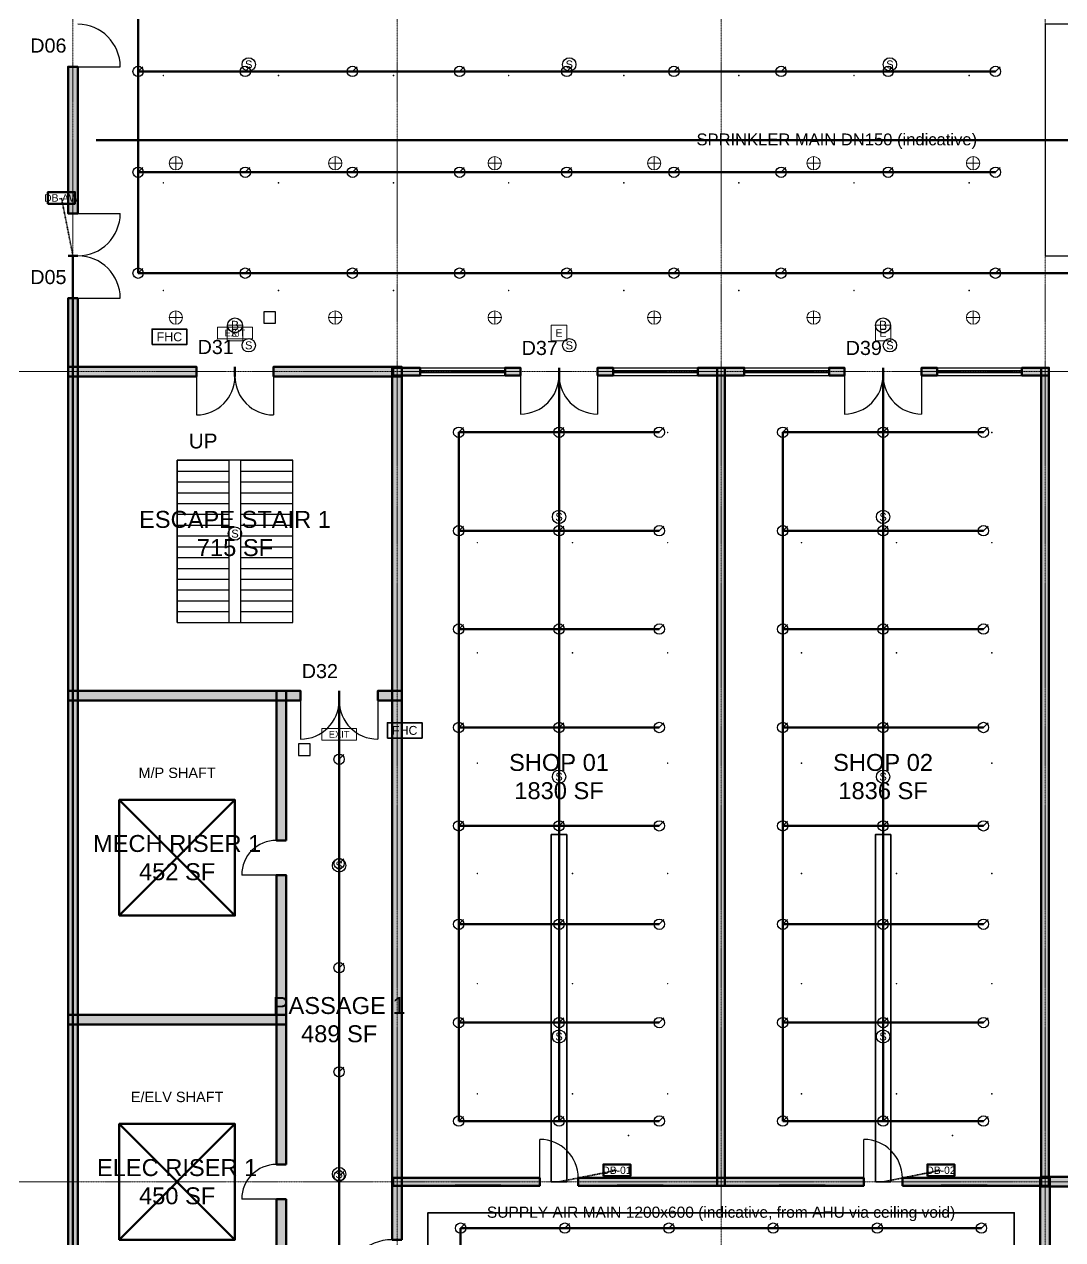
# Model space of a CAD drawing. Header units: inches. Extents: x -108 to 4832, y -12 to 3555.
# Drawn here: x 824 to 1884, y 720 to 1961 of the extents above; entities that cross this region are included whole.
import ezdxf
from ezdxf.enums import TextEntityAlignment as Align

# ---------------------------------------------------------------- set-up
doc = ezdxf.new("R2010")
doc.units = ezdxf.units.IN
doc.header["$LTSCALE"] = 0.03937
doc.header["$MEASUREMENT"] = 0
doc.linetypes.add('CENTER', pattern=[5.08, 3.175, -0.635, 0.635, -0.635])
doc.linetypes.add('DASHED', pattern=[1.524, 1.27, -0.254])
for name, color, linetype, lineweight in [('A-ANNO-SYMB', 2, 'Continuous', 18), ('A-AREA-IDEN', 2, 'Continuous', 18), ('A-DOOR', 3, 'Continuous', 25), ('A-FLOR-OTLN', 253, 'Continuous', 25), ('A-FLOR-STRS', 252, 'Continuous', 25), ('A-GLAZ', 4, 'Continuous', 25), ('A-WALL', 7, 'Continuous', 50), ('A-WALL-PATT', 8, 'Continuous', 9), ('E-ANNO-TEXT', 52, 'Continuous', 18), ('E-DB', 6, 'Continuous', 50), ('E-FALM', 230, 'Continuous', 25), ('E-LITE', 2, 'Continuous', 18), ('E-LITE-EMER', 40, 'Continuous', 18), ('E-TRAY', 210, 'DASHED', 35), ('FP-ANNO-TEXT', 14, 'Continuous', 18), ('FP-HOSE', 20, 'Continuous', 35), ('FP-SPRK-HEAD', 1, 'Continuous', 25), ('FP-SPRK-PIPE', 12, 'Continuous', 50), ('M-ANNO-TEXT', 150, 'Continuous', 18), ('M-HVAC-EQPT', 30, 'Continuous', 50), ('M-HVAC-RCG', 3, 'Continuous', 18), ('M-HVAC-SAD', 5, 'Continuous', 35), ('M-HVAC-SCD', 4, 'Continuous', 18), ('S-GRID', 1, 'CENTER', 13)]:
    doc.layers.add(name, color=color, linetype=linetype, lineweight=lineweight)
doc.styles.add('NCS-ARIAL', font='arial.ttf')

msp = doc.modelspace()

# ---------------------------------------------------------------- hatches: boundary and pattern name
at = {"layer": 'A-WALL-PATT'}
for points in [[(878.93701, 1767.71654), (878.93701, 1917.32283), (869.09449, 1917.32283), (869.09449, 1767.71654)], [(878.93701, 609.25197), (878.93701, 1681.10236), (869.09449, 1681.10236), (869.09449, 609.25197)], [(869.09449, 1601.37795), (1000, 1601.37795), (1000, 1611.22047), (869.09449, 1611.22047)], [(1078.74016, 1601.37795), (1209.64567, 1601.37795), (1209.64567, 1611.22047), (1078.74016, 1611.22047)], [(1209.64567, 720.47244), (1209.64567, 1611.22047), (1199.80315, 1611.22047), (1199.80315, 720.47244)], [(1200.7874, 1602.3622), (1228.34646, 1602.3622), (1228.34646, 1610.23622), (1200.7874, 1610.23622)], [(1314.96063, 1602.3622), (1330.70866, 1602.3622), (1330.70866, 1610.23622), (1314.96063, 1610.23622)], [(1409.44882, 1602.3622), (1425.19685, 1602.3622), (1425.19685, 1610.23622), (1409.44882, 1610.23622)], [(1511.81102, 1602.3622), (1559.05512, 1602.3622), (1559.05512, 1610.23622), (1511.81102, 1610.23622)], [(1539.37008, 775.59055), (1539.37008, 1610.23622), (1531.49606, 1610.23622), (1531.49606, 775.59055)], [(1645.66929, 1602.3622), (1661.41732, 1602.3622), (1661.41732, 1610.23622), (1645.66929, 1610.23622)], [(1740.15748, 1602.3622), (1755.90551, 1602.3622), (1755.90551, 1610.23622), (1740.15748, 1610.23622)], [(1842.51969, 1602.3622), (1870.07874, 1602.3622), (1870.07874, 1610.23622), (1842.51969, 1610.23622)], [(1870.07874, 775.59055), (1870.07874, 1610.23622), (1862.20472, 1610.23622), (1862.20472, 775.59055)], [(869.09449, 1270.66929), (1106.29921, 1270.66929), (1106.29921, 1280.51181), (869.09449, 1280.51181)], [(1091.53543, 1127.95276), (1091.53543, 1280.51181), (1081.69291, 1280.51181), (1081.69291, 1127.95276)], [(1185.03937, 1270.66929), (1209.64567, 1270.66929), (1209.64567, 1280.51181), (1185.03937, 1280.51181)], [(1091.53543, 797.24409), (1091.53543, 1092.51969), (1081.69291, 1092.51969), (1081.69291, 797.24409)], [(869.09449, 939.96063), (1091.53543, 939.96063), (1091.53543, 949.80315), (869.09449, 949.80315)], [(1200.7874, 775.59055), (1350.3937, 775.59055), (1350.3937, 783.46457), (1200.7874, 783.46457)], [(1389.76378, 775.59055), (1681.10236, 775.59055), (1681.10236, 783.46457), (1389.76378, 783.46457)], [(1720.47244, 775.59055), (1870.07874, 775.59055), (1870.07874, 783.46457), (1720.47244, 783.46457)], [(1861.22047, 774.6063), (1901.5748, 774.6063), (1901.5748, 784.44882), (1861.22047, 784.44882)], [(1871.06299, 609.25197), (1871.06299, 784.44882), (1861.22047, 784.44882), (1861.22047, 609.25197)], [(1091.53543, 609.25197), (1091.53543, 761.81102), (1081.69291, 761.81102), (1081.69291, 609.25197)]]:
    msp.add_hatch(color=256, dxfattribs=at).paths.add_polyline_path(points)

# ---------------------------------------------------------------- linework, layer by layer
at = {"layer": 'A-DOOR'}
for p, q in [((878.93701, 1917.32283), (922.24409, 1917.32283)), ((878.93701, 1767.71654), (922.24409, 1767.71654)), ((878.93701, 1681.10236), (922.24409, 1681.10236)), ((1000, 1601.37795), (1000, 1562.00787)), ((1078.74016, 1601.37795), (1078.74016, 1562.00787)), ((1330.70866, 1602.3622), (1330.70866, 1562.99213)), ((1409.44882, 1602.3622), (1409.44882, 1562.99213)), ((1661.41732, 1602.3622), (1661.41732, 1562.99213)), ((1740.15748, 1602.3622), (1740.15748, 1562.99213)), ((1106.29921, 1270.66929), (1106.29921, 1231.29921)), ((1185.03937, 1270.66929), (1185.03937, 1231.29921)), ((1081.69291, 1092.51969), (1046.25984, 1092.51969)), ((1350.3937, 783.46457), (1350.3937, 822.83465)), ((1681.10236, 783.46457), (1681.10236, 822.83465)), ((1081.69291, 761.81102), (1046.25984, 761.81102))]:
    msp.add_line(p, q, dxfattribs=at)
for centre, radius, start, end in [((878.93701, 1917.32283), 43.30709, 0, 90), ((878.93701, 1767.71654), 43.30709, -90, 0), ((878.93701, 1681.10236), 43.30709, 0, 90), ((1000, 1601.37795), 39.37008, -90, 0), ((1078.74016, 1601.37795), 39.37008, 180, -90), ((1330.70866, 1602.3622), 39.37008, -90, 0), ((1409.44882, 1602.3622), 39.37008, 180, -90), ((1661.41732, 1602.3622), 39.37008, -90, 0), ((1740.15748, 1602.3622), 39.37008, 180, -90), ((1106.29921, 1270.66929), 39.37008, -90, 0), ((1185.03937, 1270.66929), 39.37008, 180, -90), ((1081.69291, 1092.51969), 35.43307, 90, 180), ((1350.3937, 783.46457), 39.37008, 0, 90), ((1681.10236, 783.46457), 39.37008, 0, 90), ((1081.69291, 761.81102), 35.43307, 90, 180), ((1199.80315, 673.22835), 47.24409, 90, 180)]:
    msp.add_arc(centre, radius, start, end, dxfattribs=at)
at = {"layer": 'A-FLOR-OTLN'}
msp.add_lwpolyline([(1866.14173, 1724.40945), (2858.26772, 1724.40945), (2858.26772, 1960.62992), (1866.14173, 1960.62992)], close=True, dxfattribs=at)
at = {"layer": 'A-FLOR-STRS'}
for p, q in [((980.31496, 1515.74803), (1033.46457, 1515.74803)), ((980.31496, 1350.3937), (980.31496, 1515.74803)), ((1033.46457, 1350.3937), (1033.46457, 1515.74803)), ((1045.27559, 1515.74803), (1098.4252, 1515.74803)), ((1045.27559, 1350.3937), (1045.27559, 1515.74803)), ((1098.4252, 1350.3937), (1098.4252, 1515.74803)), ((980.31496, 1504.72441), (1033.46457, 1504.72441)), ((1045.27559, 1504.72441), (1098.4252, 1504.72441)), ((980.31496, 1493.70079), (1033.46457, 1493.70079)), ((1045.27559, 1493.70079), (1098.4252, 1493.70079)), ((980.31496, 1482.67717), (1033.46457, 1482.67717)), ((1045.27559, 1482.67717), (1098.4252, 1482.67717)), ((980.31496, 1471.65354), (1033.46457, 1471.65354)), ((1045.27559, 1471.65354), (1098.4252, 1471.65354)), ((980.31496, 1460.62992), (1033.46457, 1460.62992)), ((1045.27559, 1460.62992), (1098.4252, 1460.62992)), ((980.31496, 1449.6063), (1033.46457, 1449.6063)), ((1045.27559, 1449.6063), (1098.4252, 1449.6063)), ((980.31496, 1438.58268), (1033.46457, 1438.58268)), ((980.31496, 1427.55906), (1033.46457, 1427.55906)), ((1045.27559, 1438.58268), (1098.4252, 1438.58268)), ((1045.27559, 1427.55906), (1098.4252, 1427.55906)), ((980.31496, 1416.53543), (1033.46457, 1416.53543)), ((1045.27559, 1416.53543), (1098.4252, 1416.53543)), ((980.31496, 1405.51181), (1033.46457, 1405.51181)), ((1045.27559, 1405.51181), (1098.4252, 1405.51181)), ((980.31496, 1394.48819), (1033.46457, 1394.48819)), ((1045.27559, 1394.48819), (1098.4252, 1394.48819)), ((980.31496, 1383.46457), (1033.46457, 1383.46457)), ((1045.27559, 1383.46457), (1098.4252, 1383.46457)), ((980.31496, 1372.44094), (1033.46457, 1372.44094)), ((1045.27559, 1372.44094), (1098.4252, 1372.44094)), ((980.31496, 1361.41732), (1033.46457, 1361.41732)), ((1045.27559, 1361.41732), (1098.4252, 1361.41732)), ((980.31496, 1350.3937), (1033.46457, 1350.3937)), ((1045.27559, 1350.3937), (1098.4252, 1350.3937))]:
    msp.add_line(p, q, dxfattribs=at)
msp.add_lwpolyline([(980.31496, 1350.3937), (1098.4252, 1350.3937), (1098.4252, 1515.74803), (980.31496, 1515.74803)], close=True, dxfattribs=at)
at = {"layer": 'A-GLAZ'}
for p, q in [((1228.34646, 1610.23622), (1314.96063, 1610.23622)), ((1228.34646, 1607.28346), (1314.96063, 1607.28346)), ((1228.34646, 1605.31496), (1314.96063, 1605.31496)), ((1228.34646, 1602.3622), (1314.96063, 1602.3622)), ((1425.19685, 1610.23622), (1511.81102, 1610.23622)), ((1425.19685, 1607.28346), (1511.81102, 1607.28346)), ((1425.19685, 1605.31496), (1511.81102, 1605.31496)), ((1425.19685, 1602.3622), (1511.81102, 1602.3622)), ((1559.05512, 1610.23622), (1645.66929, 1610.23622)), ((1559.05512, 1607.28346), (1645.66929, 1607.28346)), ((1559.05512, 1605.31496), (1645.66929, 1605.31496)), ((1559.05512, 1602.3622), (1645.66929, 1602.3622)), ((1755.90551, 1610.23622), (1842.51969, 1610.23622)), ((1755.90551, 1607.28346), (1842.51969, 1607.28346)), ((1755.90551, 1605.31496), (1842.51969, 1605.31496)), ((1755.90551, 1602.3622), (1842.51969, 1602.3622))]:
    msp.add_line(p, q, dxfattribs=at)
at = {"layer": 'A-WALL'}
for p, q in [((878.93701, 1917.32283), (869.09449, 1917.32283)), ((878.93701, 1767.71654), (869.09449, 1767.71654)), ((878.93701, 1724.40945), (869.09449, 1724.40945)), ((878.93701, 1724.40945), (869.09449, 1724.40945)), ((878.93701, 1681.10236), (869.09449, 1681.10236)), ((1000, 1601.37795), (1000, 1611.22047)), ((1039.37008, 1601.37795), (1039.37008, 1611.22047)), ((1039.37008, 1601.37795), (1039.37008, 1611.22047)), ((1078.74016, 1601.37795), (1078.74016, 1611.22047)), ((1228.34646, 1602.3622), (1228.34646, 1610.23622)), ((1314.96063, 1602.3622), (1314.96063, 1610.23622)), ((1330.70866, 1602.3622), (1330.70866, 1610.23622)), ((1370.07874, 1602.3622), (1370.07874, 1610.23622)), ((1370.07874, 1602.3622), (1370.07874, 1610.23622)), ((1409.44882, 1602.3622), (1409.44882, 1610.23622)), ((1425.19685, 1602.3622), (1425.19685, 1610.23622)), ((1511.81102, 1602.3622), (1511.81102, 1610.23622)), ((1559.05512, 1602.3622), (1559.05512, 1610.23622)), ((1645.66929, 1602.3622), (1645.66929, 1610.23622)), ((1661.41732, 1602.3622), (1661.41732, 1610.23622)), ((1700.7874, 1602.3622), (1700.7874, 1610.23622)), ((1700.7874, 1602.3622), (1700.7874, 1610.23622)), ((1740.15748, 1602.3622), (1740.15748, 1610.23622)), ((1755.90551, 1602.3622), (1755.90551, 1610.23622)), ((1842.51969, 1602.3622), (1842.51969, 1610.23622)), ((1106.29921, 1270.66929), (1106.29921, 1280.51181)), ((1145.66929, 1270.66929), (1145.66929, 1280.51181)), ((1145.66929, 1270.66929), (1145.66929, 1280.51181)), ((1185.03937, 1270.66929), (1185.03937, 1280.51181)), ((1091.53543, 1127.95276), (1081.69291, 1127.95276)), ((1091.53543, 1092.51969), (1081.69291, 1092.51969)), ((1091.53543, 797.24409), (1081.69291, 797.24409)), ((1350.3937, 775.59055), (1350.3937, 783.46457)), ((1389.76378, 775.59055), (1389.76378, 783.46457)), ((1681.10236, 775.59055), (1681.10236, 783.46457)), ((1720.47244, 775.59055), (1720.47244, 783.46457)), ((1091.53543, 761.81102), (1081.69291, 761.81102)), ((1209.64567, 720.47244), (1199.80315, 720.47244))]:
    msp.add_line(p, q, dxfattribs=at)
for points in [[(878.93701, 1767.71654), (878.93701, 1917.32283), (869.09449, 1917.32283), (869.09449, 1767.71654)], [(878.93701, 609.25197), (878.93701, 1681.10236), (869.09449, 1681.10236), (869.09449, 609.25197)], [(869.09449, 1601.37795), (1000, 1601.37795), (1000, 1611.22047), (869.09449, 1611.22047)], [(1078.74016, 1601.37795), (1209.64567, 1601.37795), (1209.64567, 1611.22047), (1078.74016, 1611.22047)], [(1209.64567, 720.47244), (1209.64567, 1611.22047), (1199.80315, 1611.22047), (1199.80315, 720.47244)], [(1200.7874, 1602.3622), (1228.34646, 1602.3622), (1228.34646, 1610.23622), (1200.7874, 1610.23622)], [(1314.96063, 1602.3622), (1330.70866, 1602.3622), (1330.70866, 1610.23622), (1314.96063, 1610.23622)], [(1409.44882, 1602.3622), (1425.19685, 1602.3622), (1425.19685, 1610.23622), (1409.44882, 1610.23622)], [(1511.81102, 1602.3622), (1559.05512, 1602.3622), (1559.05512, 1610.23622), (1511.81102, 1610.23622)], [(1539.37008, 775.59055), (1539.37008, 1610.23622), (1531.49606, 1610.23622), (1531.49606, 775.59055)], [(1645.66929, 1602.3622), (1661.41732, 1602.3622), (1661.41732, 1610.23622), (1645.66929, 1610.23622)], [(1740.15748, 1602.3622), (1755.90551, 1602.3622), (1755.90551, 1610.23622), (1740.15748, 1610.23622)], [(1842.51969, 1602.3622), (1870.07874, 1602.3622), (1870.07874, 1610.23622), (1842.51969, 1610.23622)], [(1870.07874, 775.59055), (1870.07874, 1610.23622), (1862.20472, 1610.23622), (1862.20472, 775.59055)], [(869.09449, 1270.66929), (1106.29921, 1270.66929), (1106.29921, 1280.51181), (869.09449, 1280.51181)], [(1091.53543, 1127.95276), (1091.53543, 1280.51181), (1081.69291, 1280.51181), (1081.69291, 1127.95276)], [(1185.03937, 1270.66929), (1209.64567, 1270.66929), (1209.64567, 1280.51181), (1185.03937, 1280.51181)], [(1091.53543, 797.24409), (1091.53543, 1092.51969), (1081.69291, 1092.51969), (1081.69291, 797.24409)], [(869.09449, 939.96063), (1091.53543, 939.96063), (1091.53543, 949.80315), (869.09449, 949.80315)], [(1200.7874, 775.59055), (1350.3937, 775.59055), (1350.3937, 783.46457), (1200.7874, 783.46457)], [(1389.76378, 775.59055), (1681.10236, 775.59055), (1681.10236, 783.46457), (1389.76378, 783.46457)], [(1720.47244, 775.59055), (1870.07874, 775.59055), (1870.07874, 783.46457), (1720.47244, 783.46457)], [(1861.22047, 774.6063), (1901.5748, 774.6063), (1901.5748, 784.44882), (1861.22047, 784.44882)], [(1871.06299, 609.25197), (1871.06299, 784.44882), (1861.22047, 784.44882), (1861.22047, 609.25197)], [(1091.53543, 609.25197), (1091.53543, 761.81102), (1081.69291, 761.81102), (1081.69291, 609.25197)]]:
    msp.add_lwpolyline(points, close=True, dxfattribs=at)
at = {"layer": 'E-DB'}
for p, q in [((921.25984, 720.47244), (1039.37008, 838.58268)), ((921.25984, 838.58268), (1039.37008, 720.47244))]:
    msp.add_line(p, q, dxfattribs=at)
for points in [[(848.4252, 1777.55906), (875.98425, 1777.55906), (875.98425, 1789.37008), (848.4252, 1789.37008)], [(921.25984, 720.47244), (1039.37008, 720.47244), (1039.37008, 838.58268), (921.25984, 838.58268)], [(1415.35433, 785.43307), (1442.91339, 785.43307), (1442.91339, 797.24409), (1415.35433, 797.24409)], [(1746.06299, 785.43307), (1773.62205, 785.43307), (1773.62205, 797.24409), (1746.06299, 797.24409)]]:
    msp.add_lwpolyline(points, close=True, dxfattribs=at)
at = {"layer": 'E-FALM'}
for points in [[(1068.89764, 1655.51181), (1080.70866, 1655.51181), (1080.70866, 1667.32283), (1068.89764, 1667.32283)], [(1104.33071, 1214.56693), (1116.14173, 1214.56693), (1116.14173, 1226.37795), (1104.33071, 1226.37795)]]:
    msp.add_lwpolyline(points, close=True, dxfattribs=at)
for centre, radius in [((1053.36833, 1919.68504), 6.80315), ((1380.57743, 1919.68504), 6.80315), ((1707.78653, 1919.68504), 6.80315), ((1039.37008, 1653.54331), 7.55906), ((1700.7874, 1653.54331), 7.55906), ((1053.36833, 1633.07087), 6.80315), ((1380.57743, 1633.07087), 6.80315), ((1707.78653, 1633.07087), 6.80315), ((1370.07874, 1458.00525), 6.80315), ((1700.7874, 1458.00525), 6.80315), ((1039.37008, 1440.94488), 6.80315), ((1370.07874, 1192.91339), 6.80315), ((1700.7874, 1192.91339), 6.80315), ((1145.66929, 1102.3622), 6.80315), ((1370.07874, 927.82152), 6.80315), ((1700.7874, 927.82152), 6.80315), ((1145.66929, 787.40157), 6.80315)]:
    msp.add_circle(centre, radius, dxfattribs=at)
at = {"layer": 'E-LITE'}
for p, q in [((979.00262, 1812.09449), (979.00262, 1825.70079)), ((1141.73228, 1812.09449), (1141.73228, 1825.70079)), ((1304.46194, 1812.09449), (1304.46194, 1825.70079)), ((1467.1916, 1812.09449), (1467.1916, 1825.70079)), ((1629.92126, 1812.09449), (1629.92126, 1825.70079)), ((1792.65092, 1812.09449), (1792.65092, 1825.70079)), ((972.19948, 1818.89764), (985.80577, 1818.89764)), ((1134.92913, 1818.89764), (1148.53543, 1818.89764)), ((1297.65879, 1818.89764), (1311.26509, 1818.89764)), ((1460.38845, 1818.89764), (1473.99475, 1818.89764)), ((1623.11811, 1818.89764), (1636.72441, 1818.89764)), ((1785.84777, 1818.89764), (1799.45407, 1818.89764)), ((979.00262, 1654.61417), (979.00262, 1668.22047)), ((1141.73228, 1654.61417), (1141.73228, 1668.22047)), ((1304.46194, 1654.61417), (1304.46194, 1668.22047)), ((1467.1916, 1654.61417), (1467.1916, 1668.22047)), ((1629.92126, 1654.61417), (1629.92126, 1668.22047)), ((1792.65092, 1654.61417), (1792.65092, 1668.22047)), ((972.19948, 1661.41732), (985.80577, 1661.41732)), ((1134.92913, 1661.41732), (1148.53543, 1661.41732)), ((1297.65879, 1661.41732), (1311.26509, 1661.41732)), ((1460.38845, 1661.41732), (1473.99475, 1661.41732)), ((1623.11811, 1661.41732), (1636.72441, 1661.41732)), ((1785.84777, 1661.41732), (1799.45407, 1661.41732))]:
    msp.add_line(p, q, dxfattribs=at)
at = {"layer": 'E-LITE', "const_width": 3.02362}
for points in [[(1263.77953, 775.59055), (1311.02362, 775.59055)], [(1429.13386, 775.59055), (1476.37795, 775.59055)], [(1594.48819, 775.59055), (1641.73228, 775.59055)], [(1759.84252, 775.59055), (1807.08661, 775.59055)]]:
    msp.add_lwpolyline(points, dxfattribs=at)
at = {"layer": 'E-LITE'}
for centre in [(979.00262, 1818.89764), (1141.73228, 1818.89764), (1304.46194, 1818.89764), (1467.1916, 1818.89764), (1629.92126, 1818.89764), (1792.65092, 1818.89764), (979.00262, 1661.41732), (1141.73228, 1661.41732), (1304.46194, 1661.41732), (1467.1916, 1661.41732), (1629.92126, 1661.41732), (1792.65092, 1661.41732)]:
    msp.add_circle(centre, 6.80315, dxfattribs=at)
at = {"layer": 'E-LITE-EMER'}
for points in [[(1021.65354, 1639.76378), (1057.08661, 1639.76378), (1057.08661, 1651.5748), (1021.65354, 1651.5748)], [(1031.49606, 1637.79528), (1047.24409, 1637.79528), (1047.24409, 1653.54331), (1031.49606, 1653.54331)], [(1362.20472, 1637.79528), (1377.95276, 1637.79528), (1377.95276, 1653.54331), (1362.20472, 1653.54331)], [(1692.91339, 1637.79528), (1708.66142, 1637.79528), (1708.66142, 1653.54331), (1692.91339, 1653.54331)], [(1127.95276, 1230.31496), (1163.38583, 1230.31496), (1163.38583, 1242.12598), (1127.95276, 1242.12598)]]:
    msp.add_lwpolyline(points, close=True, dxfattribs=at)
at = {"layer": 'E-TRAY'}
for p, q in [((874.01575, 1724.40945), (862.20472, 1783.46457)), ((1370.07874, 779.52756), (1429.13386, 791.33858)), ((1700.7874, 779.52756), (1759.84252, 791.33858))]:
    msp.add_line(p, q, dxfattribs=at)
at = {"layer": 'FP-HOSE'}
for points in [[(954.72441, 1633.85827), (990.15748, 1633.85827), (990.15748, 1649.6063), (954.72441, 1649.6063)], [(1194.88189, 1232.28346), (1230.31496, 1232.28346), (1230.31496, 1248.0315), (1194.88189, 1248.0315)]]:
    msp.add_lwpolyline(points, close=True, dxfattribs=at)
at = {"layer": 'FP-SPRK-HEAD'}
for p, q in [((940.50744, 1912.54218), (945.26964, 1917.30439)), ((1049.86877, 1912.54218), (1054.63097, 1917.30439)), ((1159.2301, 1912.54218), (1163.9923, 1917.30439)), ((1268.59143, 1912.54218), (1273.35363, 1917.30439)), ((1377.95276, 1912.54218), (1382.71496, 1917.30439)), ((1487.31409, 1912.54218), (1492.07629, 1917.30439)), ((1596.67542, 1912.54218), (1601.43762, 1917.30439)), ((1706.03675, 1912.54218), (1710.79895, 1917.30439)), ((1815.39808, 1912.54218), (1820.16028, 1917.30439)), ((940.50744, 1809.61755), (945.26964, 1814.37975)), ((1049.86877, 1809.61755), (1054.63097, 1814.37975)), ((1159.2301, 1809.61755), (1163.9923, 1814.37975)), ((1268.59143, 1809.61755), (1273.35363, 1814.37975)), ((1377.95276, 1809.61755), (1382.71496, 1814.37975)), ((1487.31409, 1809.61755), (1492.07629, 1814.37975)), ((1596.67542, 1809.61755), (1601.43762, 1814.37975)), ((1706.03675, 1809.61755), (1710.79895, 1814.37975)), ((1815.39808, 1809.61755), (1820.16028, 1814.37975)), ((940.50744, 1706.69291), (945.26964, 1711.45512)), ((1049.86877, 1706.69291), (1054.63097, 1711.45512)), ((1159.2301, 1706.69291), (1163.9923, 1711.45512)), ((1268.59143, 1706.69291), (1273.35363, 1711.45512)), ((1377.95276, 1706.69291), (1382.71496, 1711.45512)), ((1487.31409, 1706.69291), (1492.07629, 1711.45512)), ((1596.67542, 1706.69291), (1601.43762, 1711.45512)), ((1706.03675, 1706.69291), (1710.79895, 1711.45512)), ((1815.39808, 1706.69291), (1820.16028, 1711.45512)), ((1267.71654, 1544.29134), (1272.47874, 1549.05354)), ((1370.07874, 1544.29134), (1374.84094, 1549.05354)), ((1472.44094, 1544.29134), (1477.20315, 1549.05354)), ((1598.4252, 1544.29134), (1603.1874, 1549.05354)), ((1700.7874, 1544.29134), (1705.54961, 1549.05354)), ((1803.14961, 1544.29134), (1807.91181, 1549.05354)), ((1267.71654, 1443.89764), (1272.47874, 1448.65984)), ((1370.07874, 1443.89764), (1374.84094, 1448.65984)), ((1472.44094, 1443.89764), (1477.20315, 1448.65984)), ((1598.4252, 1443.89764), (1603.1874, 1448.65984)), ((1700.7874, 1443.89764), (1705.54961, 1448.65984)), ((1803.14961, 1443.89764), (1807.91181, 1448.65984)), ((1267.71654, 1343.50394), (1272.47874, 1348.26614)), ((1370.07874, 1343.50394), (1374.84094, 1348.26614)), ((1472.44094, 1343.50394), (1477.20315, 1348.26614)), ((1598.4252, 1343.50394), (1603.1874, 1348.26614)), ((1700.7874, 1343.50394), (1705.54961, 1348.26614)), ((1803.14961, 1343.50394), (1807.91181, 1348.26614)), ((1267.71654, 1243.11024), (1272.47874, 1247.87244)), ((1370.07874, 1243.11024), (1374.84094, 1247.87244)), ((1472.44094, 1243.11024), (1477.20315, 1247.87244)), ((1598.4252, 1243.11024), (1603.1874, 1247.87244)), ((1700.7874, 1243.11024), (1705.54961, 1247.87244)), ((1803.14961, 1243.11024), (1807.91181, 1247.87244)), ((1145.66929, 1210.62992), (1150.4315, 1215.39213)), ((1267.71654, 1142.71654), (1272.47874, 1147.47874)), ((1370.07874, 1142.71654), (1374.84094, 1147.47874)), ((1472.44094, 1142.71654), (1477.20315, 1147.47874)), ((1598.4252, 1142.71654), (1603.1874, 1147.47874)), ((1700.7874, 1142.71654), (1705.54961, 1147.47874)), ((1803.14961, 1142.71654), (1807.91181, 1147.47874)), ((1145.66929, 1104.33071), (1150.4315, 1109.09291)), ((1267.71654, 1042.32283), (1272.47874, 1047.08504)), ((1370.07874, 1042.32283), (1374.84094, 1047.08504)), ((1472.44094, 1042.32283), (1477.20315, 1047.08504)), ((1598.4252, 1042.32283), (1603.1874, 1047.08504)), ((1700.7874, 1042.32283), (1705.54961, 1047.08504)), ((1803.14961, 1042.32283), (1807.91181, 1047.08504)), ((1145.66929, 998.0315), (1150.4315, 1002.7937)), ((1267.71654, 941.92913), (1272.47874, 946.69134)), ((1370.07874, 941.92913), (1374.84094, 946.69134)), ((1472.44094, 941.92913), (1477.20315, 946.69134)), ((1598.4252, 941.92913), (1603.1874, 946.69134)), ((1700.7874, 941.92913), (1705.54961, 946.69134)), ((1803.14961, 941.92913), (1807.91181, 946.69134)), ((1145.66929, 891.73228), (1150.4315, 896.49449)), ((1267.71654, 841.53543), (1272.47874, 846.29764)), ((1370.07874, 841.53543), (1374.84094, 846.29764)), ((1472.44094, 841.53543), (1477.20315, 846.29764)), ((1598.4252, 841.53543), (1603.1874, 846.29764)), ((1700.7874, 841.53543), (1705.54961, 846.29764)), ((1803.14961, 841.53543), (1807.91181, 846.29764)), ((1145.66929, 785.43307), (1150.4315, 790.19528)), ((1269.68504, 732.28346), (1274.44724, 737.04567)), ((1375.98425, 732.28346), (1380.74646, 737.04567)), ((1482.28346, 732.28346), (1487.04567, 737.04567)), ((1588.58268, 732.28346), (1593.34488, 737.04567)), ((1694.88189, 732.28346), (1699.64409, 737.04567)), ((1801.1811, 732.28346), (1805.94331, 737.04567))]:
    msp.add_line(p, q, dxfattribs=at)
for centre in [(940.50744, 1912.54218), (1049.86877, 1912.54218), (1159.2301, 1912.54218), (1268.59143, 1912.54218), (1377.95276, 1912.54218), (1487.31409, 1912.54218), (1596.67542, 1912.54218), (1706.03675, 1912.54218), (1815.39808, 1912.54218), (940.50744, 1809.61755), (1049.86877, 1809.61755), (1159.2301, 1809.61755), (1268.59143, 1809.61755), (1377.95276, 1809.61755), (1487.31409, 1809.61755), (1596.67542, 1809.61755), (1706.03675, 1809.61755), (1815.39808, 1809.61755), (940.50744, 1706.69291), (1049.86877, 1706.69291), (1159.2301, 1706.69291), (1268.59143, 1706.69291), (1377.95276, 1706.69291), (1487.31409, 1706.69291), (1596.67542, 1706.69291), (1706.03675, 1706.69291), (1815.39808, 1706.69291), (1267.71654, 1544.29134), (1370.07874, 1544.29134), (1472.44094, 1544.29134), (1598.4252, 1544.29134), (1700.7874, 1544.29134), (1803.14961, 1544.29134), (1267.71654, 1443.89764), (1370.07874, 1443.89764), (1472.44094, 1443.89764), (1598.4252, 1443.89764), (1700.7874, 1443.89764), (1803.14961, 1443.89764), (1267.71654, 1343.50394), (1370.07874, 1343.50394), (1472.44094, 1343.50394), (1598.4252, 1343.50394), (1700.7874, 1343.50394), (1803.14961, 1343.50394), (1267.71654, 1243.11024), (1370.07874, 1243.11024), (1472.44094, 1243.11024), (1598.4252, 1243.11024), (1700.7874, 1243.11024), (1803.14961, 1243.11024), (1145.66929, 1210.62992), (1267.71654, 1142.71654), (1370.07874, 1142.71654), (1472.44094, 1142.71654), (1598.4252, 1142.71654), (1700.7874, 1142.71654), (1803.14961, 1142.71654), (1145.66929, 1104.33071), (1267.71654, 1042.32283), (1370.07874, 1042.32283), (1472.44094, 1042.32283), (1598.4252, 1042.32283), (1700.7874, 1042.32283), (1803.14961, 1042.32283), (1145.66929, 998.0315), (1267.71654, 941.92913), (1370.07874, 941.92913), (1472.44094, 941.92913), (1598.4252, 941.92913), (1700.7874, 941.92913), (1803.14961, 941.92913), (1145.66929, 891.73228), (1267.71654, 841.53543), (1370.07874, 841.53543), (1472.44094, 841.53543), (1598.4252, 841.53543), (1700.7874, 841.53543), (1803.14961, 841.53543), (1145.66929, 785.43307), (1269.68504, 732.28346), (1375.98425, 732.28346), (1482.28346, 732.28346), (1588.58268, 732.28346), (1694.88189, 732.28346), (1801.1811, 732.28346)]:
    msp.add_circle(centre, 5.29134, dxfattribs=at)
at = {"layer": 'FP-SPRK-PIPE'}
for p, q in [((940.50744, 1912.54218), (940.50744, 2015.46682)), ((940.50744, 1912.54218), (1049.86877, 1912.54218)), ((940.50744, 1809.61755), (940.50744, 1912.54218)), ((1049.86877, 1912.54218), (1159.2301, 1912.54218)), ((1159.2301, 1912.54218), (1268.59143, 1912.54218)), ((1268.59143, 1912.54218), (1377.95276, 1912.54218)), ((1377.95276, 1912.54218), (1487.31409, 1912.54218)), ((1487.31409, 1912.54218), (1596.67542, 1912.54218)), ((1596.67542, 1912.54218), (1706.03675, 1912.54218)), ((1706.03675, 1912.54218), (1815.39808, 1912.54218)), ((897.6378, 1842.51969), (3826.77165, 1842.51969)), ((940.50744, 1809.61755), (1049.86877, 1809.61755)), ((940.50744, 1706.69291), (940.50744, 1809.61755)), ((1049.86877, 1809.61755), (1159.2301, 1809.61755)), ((1159.2301, 1809.61755), (1268.59143, 1809.61755)), ((1268.59143, 1809.61755), (1377.95276, 1809.61755)), ((1377.95276, 1809.61755), (1487.31409, 1809.61755)), ((1487.31409, 1809.61755), (1596.67542, 1809.61755)), ((1596.67542, 1809.61755), (1706.03675, 1809.61755)), ((1706.03675, 1809.61755), (1815.39808, 1809.61755)), ((874.01575, 678.8771), (874.01575, 1724.40945)), ((940.50744, 1706.69291), (1049.86877, 1706.69291)), ((940.50744, 1706.69291), (1925.19685, 1706.69291)), ((1049.86877, 1706.69291), (1159.2301, 1706.69291)), ((1159.2301, 1706.69291), (1268.59143, 1706.69291)), ((1268.59143, 1706.69291), (1377.95276, 1706.69291)), ((1377.95276, 1706.69291), (1487.31409, 1706.69291)), ((1487.31409, 1706.69291), (1596.67542, 1706.69291)), ((1596.67542, 1706.69291), (1706.03675, 1706.69291)), ((1706.03675, 1706.69291), (1815.39808, 1706.69291)), ((1815.39808, 1706.69291), (1924.75941, 1706.69291)), ((1370.07874, 841.53543), (1370.07874, 1606.29921)), ((1700.7874, 841.53543), (1700.7874, 1606.29921)), ((1267.71654, 1544.29134), (1370.07874, 1544.29134)), ((1267.71654, 1443.89764), (1267.71654, 1544.29134)), ((1370.07874, 1544.29134), (1472.44094, 1544.29134)), ((1598.4252, 1544.29134), (1700.7874, 1544.29134)), ((1598.4252, 1443.89764), (1598.4252, 1544.29134)), ((1700.7874, 1544.29134), (1803.14961, 1544.29134)), ((1267.71654, 1443.89764), (1370.07874, 1443.89764)), ((1267.71654, 1343.50394), (1267.71654, 1443.89764)), ((1370.07874, 1443.89764), (1472.44094, 1443.89764)), ((1598.4252, 1443.89764), (1700.7874, 1443.89764)), ((1598.4252, 1343.50394), (1598.4252, 1443.89764)), ((1700.7874, 1443.89764), (1803.14961, 1443.89764)), ((1267.71654, 1343.50394), (1370.07874, 1343.50394)), ((1267.71654, 1243.11024), (1267.71654, 1343.50394)), ((1370.07874, 1343.50394), (1472.44094, 1343.50394)), ((1598.4252, 1343.50394), (1700.7874, 1343.50394)), ((1598.4252, 1243.11024), (1598.4252, 1343.50394)), ((1700.7874, 1343.50394), (1803.14961, 1343.50394)), ((1145.66929, 679.13386), (1145.66929, 1275.59055)), ((1267.71654, 1243.11024), (1370.07874, 1243.11024)), ((1267.71654, 1142.71654), (1267.71654, 1243.11024)), ((1370.07874, 1243.11024), (1472.44094, 1243.11024)), ((1598.4252, 1243.11024), (1700.7874, 1243.11024)), ((1598.4252, 1142.71654), (1598.4252, 1243.11024)), ((1700.7874, 1243.11024), (1803.14961, 1243.11024)), ((1145.66929, 1104.33071), (1145.66929, 1210.62992)), ((1267.71654, 1142.71654), (1370.07874, 1142.71654)), ((1267.71654, 1042.32283), (1267.71654, 1142.71654)), ((1370.07874, 1142.71654), (1472.44094, 1142.71654)), ((1598.4252, 1142.71654), (1700.7874, 1142.71654)), ((1598.4252, 1042.32283), (1598.4252, 1142.71654)), ((1700.7874, 1142.71654), (1803.14961, 1142.71654)), ((1145.66929, 998.0315), (1145.66929, 1104.33071)), ((1267.71654, 1042.32283), (1370.07874, 1042.32283)), ((1267.71654, 941.92913), (1267.71654, 1042.32283)), ((1370.07874, 1042.32283), (1472.44094, 1042.32283)), ((1598.4252, 1042.32283), (1700.7874, 1042.32283)), ((1598.4252, 941.92913), (1598.4252, 1042.32283)), ((1700.7874, 1042.32283), (1803.14961, 1042.32283)), ((1145.66929, 891.73228), (1145.66929, 998.0315)), ((1267.71654, 941.92913), (1370.07874, 941.92913)), ((1267.71654, 841.53543), (1267.71654, 941.92913)), ((1370.07874, 941.92913), (1472.44094, 941.92913)), ((1598.4252, 941.92913), (1700.7874, 941.92913)), ((1598.4252, 841.53543), (1598.4252, 941.92913)), ((1700.7874, 941.92913), (1803.14961, 941.92913)), ((1145.66929, 785.43307), (1145.66929, 891.73228)), ((1267.71654, 841.53543), (1370.07874, 841.53543)), ((1267.71654, 841.53543), (1370.07874, 841.53543)), ((1370.07874, 841.53543), (1472.44094, 841.53543)), ((1598.4252, 841.53543), (1700.7874, 841.53543)), ((1598.4252, 841.53543), (1700.7874, 841.53543)), ((1700.7874, 841.53543), (1803.14961, 841.53543)), ((1145.66929, 679.13386), (1145.66929, 785.43307)), ((1269.68504, 732.28346), (1375.98425, 732.28346)), ((1269.68504, 661.41732), (1269.68504, 732.28346)), ((1375.98425, 732.28346), (1482.28346, 732.28346)), ((1482.28346, 732.28346), (1588.58268, 732.28346)), ((1588.58268, 732.28346), (1694.88189, 732.28346)), ((1694.88189, 732.28346), (1801.1811, 732.28346))]:
    msp.add_line(p, q, dxfattribs=at)
at = {"layer": 'M-HVAC-EQPT'}
for p, q in [((921.25984, 1051.1811), (1039.37008, 1169.29134)), ((921.25984, 1169.29134), (1039.37008, 1051.1811))]:
    msp.add_line(p, q, dxfattribs=at)
msp.add_lwpolyline([(921.25984, 1051.1811), (1039.37008, 1051.1811), (1039.37008, 1169.29134), (921.25984, 1169.29134)], close=True, dxfattribs=at)
at = {"layer": 'M-HVAC-RCG'}
for p, q in [((1440.58776, 826.41453), (1441.302, 827.12877)), ((1440.58776, 827.12877), (1441.302, 826.41453)), ((1771.29642, 826.41453), (1772.01066, 827.12877)), ((1771.29642, 827.12877), (1772.01066, 826.41453))]:
    msp.add_line(p, q, dxfattribs=at)
for points in [[(1440.58776, 826.41453), (1441.302, 826.41453), (1441.302, 827.12877), (1440.58776, 827.12877)], [(1771.29642, 826.41453), (1772.01066, 826.41453), (1772.01066, 827.12877), (1771.29642, 827.12877)]]:
    msp.add_lwpolyline(points, close=True, dxfattribs=at)
at = {"layer": 'M-HVAC-SAD'}
for points in [[(1362.20472, 779.52756), (1377.95276, 779.52756), (1377.95276, 1133.85827), (1362.20472, 1133.85827)], [(1692.91339, 779.52756), (1708.66142, 779.52756), (1708.66142, 1133.85827), (1692.91339, 1133.85827)], [(1236.22047, 700.7874), (1834.64567, 700.7874), (1834.64567, 748.0315), (1236.22047, 748.0315)]]:
    msp.add_lwpolyline(points, close=True, dxfattribs=at)
at = {"layer": 'M-HVAC-SCD'}
for p, q in [((965.92287, 1908.09125), (966.51807, 1908.68646)), ((965.92287, 1908.68646), (966.51807, 1908.09125)), ((1083.40319, 1908.09125), (1083.99839, 1908.68646)), ((1083.40319, 1908.68646), (1083.99839, 1908.09125)), ((1200.8835, 1908.09125), (1201.4787, 1908.68646)), ((1200.8835, 1908.68646), (1201.4787, 1908.09125)), ((1318.36382, 1908.09125), (1318.95902, 1908.68646)), ((1318.36382, 1908.68646), (1318.95902, 1908.09125)), ((1435.84413, 1908.09125), (1436.43933, 1908.68646)), ((1435.84413, 1908.68646), (1436.43933, 1908.09125)), ((1553.32445, 1908.09125), (1553.91965, 1908.68646)), ((1553.32445, 1908.68646), (1553.91965, 1908.09125)), ((1670.80476, 1908.09125), (1671.39996, 1908.68646)), ((1670.80476, 1908.68646), (1671.39996, 1908.09125)), ((1788.28508, 1908.09125), (1788.88028, 1908.68646)), ((1788.28508, 1908.68646), (1788.88028, 1908.09125)), ((965.92287, 1798.46073), (966.51807, 1799.05593)), ((965.92287, 1799.05593), (966.51807, 1798.46073)), ((1083.40319, 1798.46073), (1083.99839, 1799.05593)), ((1083.40319, 1799.05593), (1083.99839, 1798.46073)), ((1200.8835, 1798.46073), (1201.4787, 1799.05593)), ((1200.8835, 1799.05593), (1201.4787, 1798.46073)), ((1318.36382, 1798.46073), (1318.95902, 1799.05593)), ((1318.36382, 1799.05593), (1318.95902, 1798.46073)), ((1435.84413, 1798.46073), (1436.43933, 1799.05593)), ((1435.84413, 1799.05593), (1436.43933, 1798.46073)), ((1553.32445, 1798.46073), (1553.91965, 1799.05593)), ((1553.32445, 1799.05593), (1553.91965, 1798.46073)), ((1670.80476, 1798.46073), (1671.39996, 1799.05593)), ((1670.80476, 1799.05593), (1671.39996, 1798.46073)), ((1788.28508, 1798.46073), (1788.88028, 1799.05593)), ((1788.28508, 1799.05593), (1788.88028, 1798.46073)), ((965.92287, 1688.8302), (966.51807, 1689.4254)), ((965.92287, 1689.4254), (966.51807, 1688.8302)), ((1083.40319, 1688.8302), (1083.99839, 1689.4254)), ((1083.40319, 1689.4254), (1083.99839, 1688.8302)), ((1200.8835, 1688.8302), (1201.4787, 1689.4254)), ((1200.8835, 1689.4254), (1201.4787, 1688.8302)), ((1318.36382, 1688.8302), (1318.95902, 1689.4254)), ((1318.36382, 1689.4254), (1318.95902, 1688.8302)), ((1435.84413, 1688.8302), (1436.43933, 1689.4254)), ((1435.84413, 1689.4254), (1436.43933, 1688.8302)), ((1553.32445, 1688.8302), (1553.91965, 1689.4254)), ((1553.32445, 1689.4254), (1553.91965, 1688.8302)), ((1670.80476, 1688.8302), (1671.39996, 1689.4254)), ((1670.80476, 1689.4254), (1671.39996, 1688.8302)), ((1788.28508, 1688.8302), (1788.88028, 1689.4254)), ((1788.28508, 1689.4254), (1788.88028, 1688.8302)), ((1286.44781, 1543.85313), (1287.04301, 1544.44833)), ((1286.44781, 1544.44833), (1287.04301, 1543.85313)), ((1383.56067, 1543.85313), (1384.15587, 1544.44833)), ((1383.56067, 1544.44833), (1384.15587, 1543.85313)), ((1480.67353, 1543.85313), (1481.26873, 1544.44833)), ((1480.67353, 1544.44833), (1481.26873, 1543.85313)), ((1617.15647, 1543.85313), (1617.75167, 1544.44833)), ((1617.15647, 1544.44833), (1617.75167, 1543.85313)), ((1714.26933, 1543.85313), (1714.86453, 1544.44833)), ((1714.26933, 1544.44833), (1714.86453, 1543.85313)), ((1811.38219, 1543.85313), (1811.97739, 1544.44833)), ((1811.38219, 1544.44833), (1811.97739, 1543.85313)), ((1286.44781, 1431.36719), (1287.04301, 1431.96239)), ((1286.44781, 1431.96239), (1287.04301, 1431.36719)), ((1383.56067, 1431.36719), (1384.15587, 1431.96239)), ((1383.56067, 1431.96239), (1384.15587, 1431.36719)), ((1480.67353, 1431.36719), (1481.26873, 1431.96239)), ((1480.67353, 1431.96239), (1481.26873, 1431.36719)), ((1617.15647, 1431.36719), (1617.75167, 1431.96239)), ((1617.15647, 1431.96239), (1617.75167, 1431.36719)), ((1714.26933, 1431.36719), (1714.86453, 1431.96239)), ((1714.26933, 1431.96239), (1714.86453, 1431.36719)), ((1811.38219, 1431.36719), (1811.97739, 1431.96239)), ((1811.38219, 1431.96239), (1811.97739, 1431.36719)), ((1286.44781, 1318.88125), (1287.04301, 1319.47645)), ((1286.44781, 1319.47645), (1287.04301, 1318.88125)), ((1383.56067, 1318.88125), (1384.15587, 1319.47645)), ((1383.56067, 1319.47645), (1384.15587, 1318.88125)), ((1480.67353, 1318.88125), (1481.26873, 1319.47645)), ((1480.67353, 1319.47645), (1481.26873, 1318.88125)), ((1617.15647, 1318.88125), (1617.75167, 1319.47645)), ((1617.15647, 1319.47645), (1617.75167, 1318.88125)), ((1714.26933, 1318.88125), (1714.86453, 1319.47645)), ((1714.26933, 1319.47645), (1714.86453, 1318.88125)), ((1811.38219, 1318.88125), (1811.97739, 1319.47645)), ((1811.38219, 1319.47645), (1811.97739, 1318.88125)), ((1286.44781, 1206.39531), (1287.04301, 1206.99051)), ((1286.44781, 1206.99051), (1287.04301, 1206.39531)), ((1383.56067, 1206.39531), (1384.15587, 1206.99051)), ((1383.56067, 1206.99051), (1384.15587, 1206.39531)), ((1480.67353, 1206.39531), (1481.26873, 1206.99051)), ((1480.67353, 1206.99051), (1481.26873, 1206.39531)), ((1617.15647, 1206.39531), (1617.75167, 1206.99051)), ((1617.15647, 1206.99051), (1617.75167, 1206.39531)), ((1714.26933, 1206.39531), (1714.86453, 1206.99051)), ((1714.26933, 1206.99051), (1714.86453, 1206.39531)), ((1811.38219, 1206.39531), (1811.97739, 1206.99051)), ((1811.38219, 1206.99051), (1811.97739, 1206.39531)), ((1286.44781, 1093.90937), (1287.04301, 1094.50457)), ((1286.44781, 1094.50457), (1287.04301, 1093.90937)), ((1383.56067, 1093.90937), (1384.15587, 1094.50457)), ((1383.56067, 1094.50457), (1384.15587, 1093.90937)), ((1480.67353, 1093.90937), (1481.26873, 1094.50457)), ((1480.67353, 1094.50457), (1481.26873, 1093.90937)), ((1617.15647, 1093.90937), (1617.75167, 1094.50457)), ((1617.15647, 1094.50457), (1617.75167, 1093.90937)), ((1714.26933, 1093.90937), (1714.86453, 1094.50457)), ((1714.26933, 1094.50457), (1714.86453, 1093.90937)), ((1811.38219, 1093.90937), (1811.97739, 1094.50457)), ((1811.38219, 1094.50457), (1811.97739, 1093.90937)), ((1286.44781, 981.42343), (1287.04301, 982.01864)), ((1286.44781, 982.01864), (1287.04301, 981.42343)), ((1383.56067, 981.42343), (1384.15587, 982.01864)), ((1383.56067, 982.01864), (1384.15587, 981.42343)), ((1480.67353, 981.42343), (1481.26873, 982.01864)), ((1480.67353, 982.01864), (1481.26873, 981.42343)), ((1617.15647, 981.42343), (1617.75167, 982.01864)), ((1617.15647, 982.01864), (1617.75167, 981.42343)), ((1714.26933, 981.42343), (1714.86453, 982.01864)), ((1714.26933, 982.01864), (1714.86453, 981.42343)), ((1811.38219, 981.42343), (1811.97739, 982.01864)), ((1811.38219, 982.01864), (1811.97739, 981.42343)), ((1286.44781, 868.9375), (1287.04301, 869.5327)), ((1286.44781, 869.5327), (1287.04301, 868.9375)), ((1383.56067, 868.9375), (1384.15587, 869.5327)), ((1383.56067, 869.5327), (1384.15587, 868.9375)), ((1480.67353, 868.9375), (1481.26873, 869.5327)), ((1480.67353, 869.5327), (1481.26873, 868.9375)), ((1617.15647, 868.9375), (1617.75167, 869.5327)), ((1617.15647, 869.5327), (1617.75167, 868.9375)), ((1714.26933, 868.9375), (1714.86453, 869.5327)), ((1714.26933, 869.5327), (1714.86453, 868.9375)), ((1811.38219, 868.9375), (1811.97739, 869.5327)), ((1811.38219, 869.5327), (1811.97739, 868.9375))]:
    msp.add_line(p, q, dxfattribs=at)
for points in [[(965.92287, 1908.09125), (966.51807, 1908.09125), (966.51807, 1908.68646), (965.92287, 1908.68646)], [(1083.40319, 1908.09125), (1083.99839, 1908.09125), (1083.99839, 1908.68646), (1083.40319, 1908.68646)], [(1200.8835, 1908.09125), (1201.4787, 1908.09125), (1201.4787, 1908.68646), (1200.8835, 1908.68646)], [(1318.36382, 1908.09125), (1318.95902, 1908.09125), (1318.95902, 1908.68646), (1318.36382, 1908.68646)], [(1435.84413, 1908.09125), (1436.43933, 1908.09125), (1436.43933, 1908.68646), (1435.84413, 1908.68646)], [(1553.32445, 1908.09125), (1553.91965, 1908.09125), (1553.91965, 1908.68646), (1553.32445, 1908.68646)], [(1670.80476, 1908.09125), (1671.39996, 1908.09125), (1671.39996, 1908.68646), (1670.80476, 1908.68646)], [(1788.28508, 1908.09125), (1788.88028, 1908.09125), (1788.88028, 1908.68646), (1788.28508, 1908.68646)], [(965.92287, 1798.46073), (966.51807, 1798.46073), (966.51807, 1799.05593), (965.92287, 1799.05593)], [(1083.40319, 1798.46073), (1083.99839, 1798.46073), (1083.99839, 1799.05593), (1083.40319, 1799.05593)], [(1200.8835, 1798.46073), (1201.4787, 1798.46073), (1201.4787, 1799.05593), (1200.8835, 1799.05593)], [(1318.36382, 1798.46073), (1318.95902, 1798.46073), (1318.95902, 1799.05593), (1318.36382, 1799.05593)], [(1435.84413, 1798.46073), (1436.43933, 1798.46073), (1436.43933, 1799.05593), (1435.84413, 1799.05593)], [(1553.32445, 1798.46073), (1553.91965, 1798.46073), (1553.91965, 1799.05593), (1553.32445, 1799.05593)], [(1670.80476, 1798.46073), (1671.39996, 1798.46073), (1671.39996, 1799.05593), (1670.80476, 1799.05593)], [(1788.28508, 1798.46073), (1788.88028, 1798.46073), (1788.88028, 1799.05593), (1788.28508, 1799.05593)], [(965.92287, 1688.8302), (966.51807, 1688.8302), (966.51807, 1689.4254), (965.92287, 1689.4254)], [(1083.40319, 1688.8302), (1083.99839, 1688.8302), (1083.99839, 1689.4254), (1083.40319, 1689.4254)], [(1200.8835, 1688.8302), (1201.4787, 1688.8302), (1201.4787, 1689.4254), (1200.8835, 1689.4254)], [(1318.36382, 1688.8302), (1318.95902, 1688.8302), (1318.95902, 1689.4254), (1318.36382, 1689.4254)], [(1435.84413, 1688.8302), (1436.43933, 1688.8302), (1436.43933, 1689.4254), (1435.84413, 1689.4254)], [(1553.32445, 1688.8302), (1553.91965, 1688.8302), (1553.91965, 1689.4254), (1553.32445, 1689.4254)], [(1670.80476, 1688.8302), (1671.39996, 1688.8302), (1671.39996, 1689.4254), (1670.80476, 1689.4254)], [(1788.28508, 1688.8302), (1788.88028, 1688.8302), (1788.88028, 1689.4254), (1788.28508, 1689.4254)], [(1286.44781, 1543.85313), (1287.04301, 1543.85313), (1287.04301, 1544.44833), (1286.44781, 1544.44833)], [(1383.56067, 1543.85313), (1384.15587, 1543.85313), (1384.15587, 1544.44833), (1383.56067, 1544.44833)], [(1480.67353, 1543.85313), (1481.26873, 1543.85313), (1481.26873, 1544.44833), (1480.67353, 1544.44833)], [(1617.15647, 1543.85313), (1617.75167, 1543.85313), (1617.75167, 1544.44833), (1617.15647, 1544.44833)], [(1714.26933, 1543.85313), (1714.86453, 1543.85313), (1714.86453, 1544.44833), (1714.26933, 1544.44833)], [(1811.38219, 1543.85313), (1811.97739, 1543.85313), (1811.97739, 1544.44833), (1811.38219, 1544.44833)], [(1286.44781, 1431.36719), (1287.04301, 1431.36719), (1287.04301, 1431.96239), (1286.44781, 1431.96239)], [(1383.56067, 1431.36719), (1384.15587, 1431.36719), (1384.15587, 1431.96239), (1383.56067, 1431.96239)], [(1480.67353, 1431.36719), (1481.26873, 1431.36719), (1481.26873, 1431.96239), (1480.67353, 1431.96239)], [(1617.15647, 1431.36719), (1617.75167, 1431.36719), (1617.75167, 1431.96239), (1617.15647, 1431.96239)], [(1714.26933, 1431.36719), (1714.86453, 1431.36719), (1714.86453, 1431.96239), (1714.26933, 1431.96239)], [(1811.38219, 1431.36719), (1811.97739, 1431.36719), (1811.97739, 1431.96239), (1811.38219, 1431.96239)], [(1286.44781, 1318.88125), (1287.04301, 1318.88125), (1287.04301, 1319.47645), (1286.44781, 1319.47645)], [(1383.56067, 1318.88125), (1384.15587, 1318.88125), (1384.15587, 1319.47645), (1383.56067, 1319.47645)], [(1480.67353, 1318.88125), (1481.26873, 1318.88125), (1481.26873, 1319.47645), (1480.67353, 1319.47645)], [(1617.15647, 1318.88125), (1617.75167, 1318.88125), (1617.75167, 1319.47645), (1617.15647, 1319.47645)], [(1714.26933, 1318.88125), (1714.86453, 1318.88125), (1714.86453, 1319.47645), (1714.26933, 1319.47645)], [(1811.38219, 1318.88125), (1811.97739, 1318.88125), (1811.97739, 1319.47645), (1811.38219, 1319.47645)], [(1286.44781, 1206.39531), (1287.04301, 1206.39531), (1287.04301, 1206.99051), (1286.44781, 1206.99051)], [(1383.56067, 1206.39531), (1384.15587, 1206.39531), (1384.15587, 1206.99051), (1383.56067, 1206.99051)], [(1480.67353, 1206.39531), (1481.26873, 1206.39531), (1481.26873, 1206.99051), (1480.67353, 1206.99051)], [(1617.15647, 1206.39531), (1617.75167, 1206.39531), (1617.75167, 1206.99051), (1617.15647, 1206.99051)], [(1714.26933, 1206.39531), (1714.86453, 1206.39531), (1714.86453, 1206.99051), (1714.26933, 1206.99051)], [(1811.38219, 1206.39531), (1811.97739, 1206.39531), (1811.97739, 1206.99051), (1811.38219, 1206.99051)], [(1286.44781, 1093.90937), (1287.04301, 1093.90937), (1287.04301, 1094.50457), (1286.44781, 1094.50457)], [(1383.56067, 1093.90937), (1384.15587, 1093.90937), (1384.15587, 1094.50457), (1383.56067, 1094.50457)], [(1480.67353, 1093.90937), (1481.26873, 1093.90937), (1481.26873, 1094.50457), (1480.67353, 1094.50457)], [(1617.15647, 1093.90937), (1617.75167, 1093.90937), (1617.75167, 1094.50457), (1617.15647, 1094.50457)], [(1714.26933, 1093.90937), (1714.86453, 1093.90937), (1714.86453, 1094.50457), (1714.26933, 1094.50457)], [(1811.38219, 1093.90937), (1811.97739, 1093.90937), (1811.97739, 1094.50457), (1811.38219, 1094.50457)], [(1286.44781, 981.42343), (1287.04301, 981.42343), (1287.04301, 982.01864), (1286.44781, 982.01864)], [(1383.56067, 981.42343), (1384.15587, 981.42343), (1384.15587, 982.01864), (1383.56067, 982.01864)], [(1480.67353, 981.42343), (1481.26873, 981.42343), (1481.26873, 982.01864), (1480.67353, 982.01864)], [(1617.15647, 981.42343), (1617.75167, 981.42343), (1617.75167, 982.01864), (1617.15647, 982.01864)], [(1714.26933, 981.42343), (1714.86453, 981.42343), (1714.86453, 982.01864), (1714.26933, 982.01864)], [(1811.38219, 981.42343), (1811.97739, 981.42343), (1811.97739, 982.01864), (1811.38219, 982.01864)], [(1286.44781, 868.9375), (1287.04301, 868.9375), (1287.04301, 869.5327), (1286.44781, 869.5327)], [(1383.56067, 868.9375), (1384.15587, 868.9375), (1384.15587, 869.5327), (1383.56067, 869.5327)], [(1480.67353, 868.9375), (1481.26873, 868.9375), (1481.26873, 869.5327), (1480.67353, 869.5327)], [(1617.15647, 868.9375), (1617.75167, 868.9375), (1617.75167, 869.5327), (1617.15647, 869.5327)], [(1714.26933, 868.9375), (1714.86453, 868.9375), (1714.86453, 869.5327), (1714.26933, 869.5327)], [(1811.38219, 868.9375), (1811.97739, 868.9375), (1811.97739, 869.5327), (1811.38219, 869.5327)]]:
    msp.add_lwpolyline(points, close=True, dxfattribs=at)
at = {"layer": 'S-GRID'}
for p, q in [((874.01575, 357.16535), (874.01575, 3327.87402)), ((1204.72441, 357.16535), (1204.72441, 3327.87402)), ((1535.43307, 357.16535), (1535.43307, 3327.87402)), ((1866.14173, 357.16535), (1866.14173, 3327.87402)), ((-44.40945, 1606.29921), (4768.8189, 1606.29921)), ((-44.40945, 779.52756), (4768.8189, 779.52756))]:
    msp.add_line(p, q, dxfattribs=at)

# ---------------------------------------------------------------- texts
at = {"layer": 'A-ANNO-SYMB', "style": 'NCS-ARIAL'}
for s, p in [('D06', (848.93449, 1938.97638)), ('D05', (848.93449, 1702.75591)), ('D31', (1019.68504, 1631.38047)), ('D37', (1350.3937, 1630.39622)), ('D39', (1681.10236, 1630.39622)), ('D32', (1125.98425, 1300.67181))]:
    msp.add_text(s, height=14.4, dxfattribs=at).set_placement(p, align=Align.MIDDLE_CENTER)
at = {"layer": 'A-AREA-IDEN', "char_height": 17.28, "attachment_point": 5, "style": 'NCS-ARIAL'}
for s, insert in [('ESCAPE STAIR 1\\P715 SF', (1039.37008, 1440.94488)), ('SHOP 01\\P1830 SF', (1370.07874, 1192.91339)), ('SHOP 02\\P1836 SF', (1700.7874, 1192.91339)), ('MECH RISER 1\\P452 SF', (980.31496, 1110.23622)), ('PASSAGE 1\\P489 SF', (1145.66929, 944.88189)), ('ELEC RISER 1\\P450 SF', (980.31496, 779.52756))]:
    msp.add_mtext(s, dxfattribs=dict(at, insert=insert))
at = {"layer": 'A-FLOR-STRS', "style": 'NCS-ARIAL'}
msp.add_text('UP', height=15.11811, dxfattribs=at).set_placement((1006.88976, 1535.43307), align=Align.MIDDLE_CENTER)
at = {"layer": 'E-ANNO-TEXT', "style": 'NCS-ARIAL'}
for s, height, p in [('DB-AW', 7.559055, (862.20472, 1783.46457)), ('EXIT', 6.80315, (1039.37008, 1645.66929)), ('EXIT', 6.80315, (1145.66929, 1236.22047)), ('E/ELV SHAFT', 10.5826772, (980.31496, 866.14173)), ('DB-01', 7.559055, (1429.13386, 791.33858)), ('DB-02', 7.559055, (1759.84252, 791.33858))]:
    msp.add_text(s, height=height, dxfattribs=at).set_placement(p, align=Align.MIDDLE_CENTER)
at = {"layer": 'E-FALM', "style": 'NCS-ARIAL'}
for s, height, p in [('S', 8.16378, (1053.36833, 1919.68504)), ('S', 8.16378, (1380.57743, 1919.68504)), ('S', 8.16378, (1707.78653, 1919.68504)), ('B', 9.07087, (1039.37008, 1653.54331)), ('B', 9.07087, (1700.7874, 1653.54331)), ('S', 8.16378, (1053.36833, 1633.07087)), ('S', 8.16378, (1380.57743, 1633.07087)), ('S', 8.16378, (1707.78653, 1633.07087)), ('S', 8.16378, (1370.07874, 1458.00525)), ('S', 8.16378, (1700.7874, 1458.00525)), ('S', 8.16378, (1039.37008, 1440.94488)), ('S', 8.16378, (1370.07874, 1192.91339)), ('S', 8.16378, (1700.7874, 1192.91339)), ('S', 8.16378, (1145.66929, 1102.3622)), ('S', 8.16378, (1370.07874, 927.82152)), ('S', 8.16378, (1700.7874, 927.82152)), ('S', 8.16378, (1145.66929, 787.40157))]:
    msp.add_text(s, height=height, dxfattribs=at).set_placement(p, align=Align.MIDDLE_CENTER)
at = {"layer": 'E-LITE-EMER', "style": 'NCS-ARIAL'}
for p in [(1039.37008, 1645.66929), (1370.07874, 1645.66929), (1700.7874, 1645.66929)]:
    msp.add_text('E', height=7.55906, dxfattribs=at).set_placement(p, align=Align.MIDDLE_CENTER)
at = {"layer": 'FP-ANNO-TEXT', "style": 'NCS-ARIAL'}
for s, height, p in [('SPRINKLER MAIN DN150 (indicative)', 12.0944882, (1653.54331, 1843.17441)), ('FHC', 9.070866, (972.44094, 1641.73228)), ('FHC', 9.070866, (1212.59843, 1240.15748))]:
    msp.add_text(s, height=height, dxfattribs=at).set_placement(p, align=Align.MIDDLE_CENTER)
at = {"layer": 'M-ANNO-TEXT', "style": 'NCS-ARIAL'}
for s, height, p in [('M/P SHAFT', 10.582677, (980.31496, 1196.85039)), ('SUPPLY AIR MAIN 1200x600 (indicative, from AHU via ceiling void)', 11.3385827, (1535.43307, 748.53742))]:
    msp.add_text(s, height=height, dxfattribs=at).set_placement(p, align=Align.MIDDLE_CENTER)

doc.saveas('drawing.dxf')
